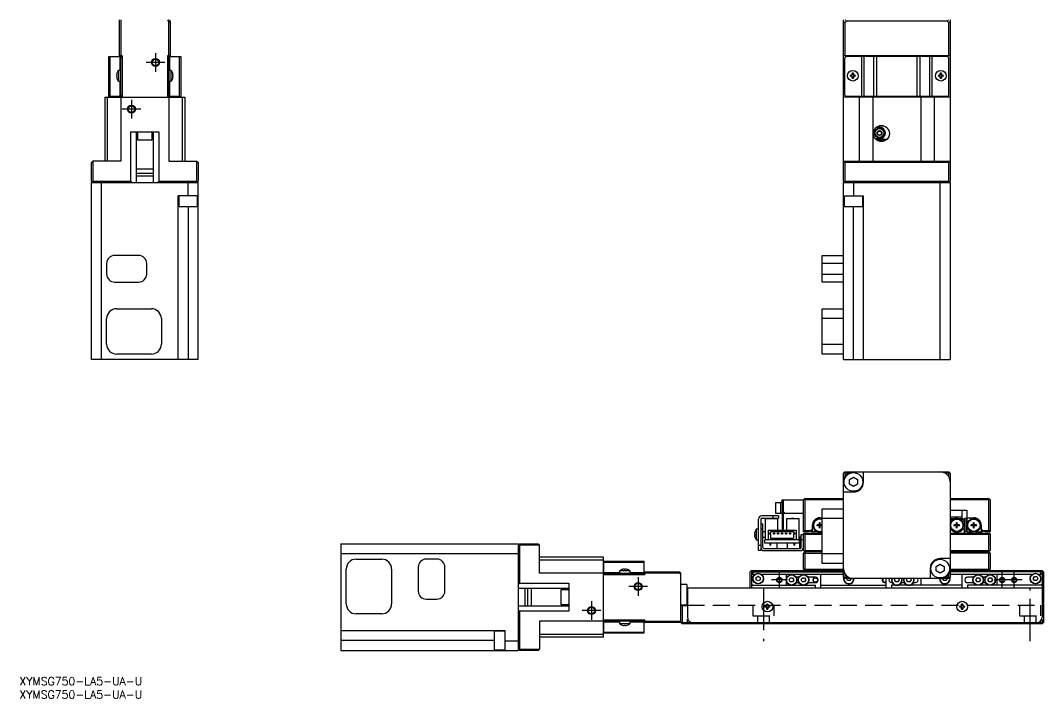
# Model space of a CAD drawing. Extents: x 0 to 896, y -8 to 534.
# Drawn here: x 0.4 to 383.9, y -8 to 246.4 of the extents above; entities that cross this region are included whole.
import ezdxf

# ---------------------------------------------------------------- set-up
doc = ezdxf.new("R2010")
doc.units = 0
doc.header["$LTSCALE"] = 0.5
doc.linetypes.add('CENTER', pattern=[50.8, 31.75, -6.35, 6.35, -6.35])
doc.linetypes.add('DASHED', pattern=[19.05, 12.7, -6.35])
for name, color, linetype in [('MSM_CENTER', 1, 'CENTER'), ('MSM_CONTINUOUS', 7, 'CONTINUOUS'), ('MSM_DASHED', 4, 'DASHED'), ('MSM_NARROW', 5, 'CONTINUOUS'), ('MSM_PART_NUMBER', 7, 'CONTINUOUS')]:
    doc.layers.add(name, color=color, linetype=linetype)
doc.styles.get("Standard").update_dxf_attribs({"font": 'txt.shx', "height": 1, "bigfont": 'bigfont.shx'})

# ---------------------------------------------------------------- blocks, each defined once
blk = doc.blocks.new('*U2')
at = {"layer": 'MSM_PART_NUMBER'}
blk.add_text('XYMSG750-LA5-UA-U', height=3, dxfattribs=at).set_placement((0, -3))
blk = doc.blocks.new('*U3')
at = {"layer": 'MSM_PART_NUMBER'}
blk.add_text('XYMSG750-LA5-UA-U', height=3, dxfattribs=at).set_placement((0, -8))

msp = doc.modelspace()

# ---------------------------------------------------------------- linework, layer by layer
at = {"layer": 'MSM_CENTER'}
for p, q in [((51, 234.15), (51, 227.15)), ((54.5, 230.65), (47.5, 230.65)), ((42, 216.65), (42, 209.65)), ((45.5, 213.15), (38.5, 213.15)), ((284.92, 33.5), (284.92, 39.5)), ((368.42, 33.5), (368.42, 39.5)), ((372.92, 33.5), (372.92, 39.5)), ((231.92, 37.5), (231.92, 30.5)), ((287.92, 36.5), (281.92, 36.5)), ((375.92, 36.5), (365.42, 36.5)), ((235.42, 34), (228.42, 34)), ((278.92, 33.5), (278.92, 13.5)), ((378.92, 13.5), (378.92, 33.5)), ((214.42, 28.5), (214.42, 21.5)), ((217.92, 25), (210.92, 25))]:
    msp.add_line(p, q, dxfattribs=at)
at = {"layer": 'MSM_CONTINUOUS'}
for p, q in [((37.5, 233.15), (37.5, 246.65)), ((38, 246.65), (38, 233.15)), ((56, 246.03), (55.69, 246.65)), ((56, 246.65), (56.5, 246.15)), ((56, 233.15), (56, 246.03)), ((56.5, 245.53), (56, 246.03)), ((56.5, 246.15), (56.5, 233.15)), ((308.92, 186.15), (308.92, 246.65)), ((309.42, 245.53), (308.92, 246.03)), ((310.03, 246.15), (309.42, 245.53)), ((309.42, 245.53), (309.42, 233.15)), ((309.53, 246.65), (310.03, 246.15)), ((347.81, 246.15), (310.03, 246.15)), ((347.81, 246.15), (348.31, 246.65)), ((348.42, 245.53), (347.81, 246.15)), ((348.92, 246.03), (348.42, 245.53)), ((348.42, 233.15), (348.42, 245.53)), ((348.92, 246.65), (348.92, 186.15)), ((33.5, 217.85), (33.5, 232.85)), ((33.5, 232.85), (38.5, 232.85)), ((33.94, 232.85), (33.94, 217.85)), ((38.5, 233.15), (37.5, 233.15)), ((37.71, 227.65), (37.71, 232.85)), ((38, 217.85), (38, 232.85)), ((38.5, 232.35), (38, 232.35)), ((38.5, 233.15), (38.5, 217.65)), ((56.5, 233.15), (55.5, 233.15)), ((55.5, 233.15), (55.5, 217.65)), ((55.5, 232.85), (60.5, 232.85)), ((56, 232.35), (55.5, 232.35)), ((56, 232.85), (56, 217.85)), ((56.29, 232.85), (56.29, 227.65)), ((60.06, 217.85), (60.06, 232.85)), ((60.5, 232.85), (60.5, 217.85)), ((348.92, 233.15), (308.92, 233.15)), ((309.92, 232.85), (309.42, 232.35)), ((309.42, 218.35), (309.42, 232.35)), ((347.92, 232.85), (309.92, 232.85)), ((315.8, 217.85), (315.8, 232.85)), ((316.51, 232.85), (316.51, 217.85)), ((318.92, 233.15), (318.92, 232.85)), ((320.27, 217.85), (320.27, 232.85)), ((320.67, 232.85), (320.67, 233.15)), ((321.34, 232.85), (321.34, 217.85)), ((324.12, 233.15), (323.92, 232.95)), ((333.92, 232.95), (323.92, 232.95)), ((323.92, 232.95), (323.92, 232.85)), ((333.92, 232.95), (333.72, 233.15)), ((333.92, 232.85), (333.92, 232.95)), ((336.51, 217.85), (336.51, 232.85)), ((337.17, 233.15), (337.17, 232.85)), ((337.57, 232.85), (337.57, 217.85)), ((338.92, 232.85), (338.92, 233.15)), ((341.34, 217.85), (341.34, 232.85)), ((342.04, 232.85), (342.04, 217.85)), ((348.42, 232.35), (347.92, 232.85)), ((348.42, 218.35), (348.42, 232.35)), ((36.54, 226.6), (36.54, 226.57)), ((37.1, 227.65), (37.1, 223.65)), ((38, 227.65), (37.1, 227.65)), ((56.9, 227.65), (56, 227.65)), ((56.9, 223.65), (56.9, 227.65)), ((57.46, 226.57), (57.46, 226.6)), ((312.22, 225.85), (312.22, 226.57)), ((312.62, 226.57), (312.62, 225.85)), ((345.22, 225.85), (345.22, 226.57)), ((345.62, 226.57), (345.62, 225.85)), ((36.41, 225.85), (36.54, 225.85)), ((36.54, 225.45), (36.41, 225.45)), ((36.54, 225.85), (36.54, 225.45)), ((36.54, 224.72), (36.54, 224.7)), ((37.1, 223.65), (38, 223.65)), ((37.71, 217.85), (37.71, 223.65)), ((56, 223.65), (56.9, 223.65)), ((56.29, 223.65), (56.29, 217.85)), ((57.46, 225.85), (57.59, 225.85)), ((57.46, 225.45), (57.46, 225.85)), ((57.59, 225.45), (57.46, 225.45)), ((57.46, 224.7), (57.46, 224.72)), ((311.49, 225.85), (312.22, 225.85)), ((312.22, 225.45), (311.49, 225.45)), ((312.22, 224.72), (312.22, 225.45)), ((312.62, 225.85), (313.35, 225.85)), ((313.35, 225.45), (312.62, 225.45)), ((312.62, 225.45), (312.62, 224.72)), ((344.49, 225.85), (345.22, 225.85)), ((345.22, 225.45), (344.49, 225.45)), ((345.22, 224.72), (345.22, 225.45)), ((345.62, 225.85), (346.35, 225.85)), ((346.35, 225.45), (345.62, 225.45)), ((345.62, 225.45), (345.62, 224.72)), ((32, 217.65), (32, 193.65)), ((32, 217.65), (62, 217.65)), ((33, 193.65), (33, 217.65)), ((38.5, 217.85), (33.5, 217.85)), ((38, 218.35), (38.5, 218.35)), ((38, 217.65), (38, 193.65)), ((55.5, 218.35), (56, 218.35)), ((60.5, 217.85), (55.5, 217.85)), ((56, 217.65), (56, 193.65)), ((61, 217.65), (61, 193.65)), ((62, 217.65), (62, 193.65)), ((348.92, 217.65), (308.92, 217.65)), ((309.42, 218.35), (309.92, 217.85)), ((347.92, 217.85), (309.92, 217.85)), ((314.92, 193.65), (314.92, 217.65)), ((318.92, 217.85), (318.92, 217.65)), ((319.92, 217.65), (319.92, 193.65)), ((321.04, 217.85), (321.04, 217.81)), ((321.04, 217.81), (336.8, 217.81)), ((321.65, 217.81), (321.65, 217.65)), ((322.1, 217.85), (322.1, 217.81)), ((322.68, 217.85), (322.68, 217.81)), ((324.15, 217.81), (324.15, 217.65)), ((326.65, 217.65), (326.65, 217.81)), ((331.19, 217.81), (331.19, 217.65)), ((333.69, 217.65), (333.69, 217.81)), ((335.16, 217.85), (335.16, 217.81)), ((335.75, 217.85), (335.75, 217.81)), ((336.19, 217.65), (336.19, 217.81)), ((336.8, 217.81), (336.8, 217.85)), ((337.92, 217.65), (337.92, 193.65)), ((338.92, 217.65), (338.92, 217.85)), ((342.92, 217.65), (342.92, 193.65)), ((347.92, 217.85), (348.42, 218.35)), ((41.75, 186.15), (41.75, 204.65)), ((41.75, 204.65), (52.25, 204.65)), ((43.75, 204.65), (43.75, 185.65)), ((44.25, 204.65), (44.25, 201.65)), ((49.75, 201.65), (49.75, 204.65)), ((50.25, 185.65), (50.25, 204.65)), ((52.25, 204.65), (52.25, 186.15)), ((321.32, 206.35), (322.42, 206.35)), ((321.56, 204.15), (321.99, 204.9)), ((321.99, 203.4), (321.56, 204.15)), ((321.99, 204.9), (322.85, 204.9)), ((322.85, 203.4), (321.99, 203.4)), ((323.89, 206.85), (322.35, 206.85)), ((322.85, 204.9), (323.29, 204.15)), ((323.29, 204.15), (322.85, 203.4)), ((44.25, 201.65), (49.75, 201.65)), ((322.42, 201.95), (320.89, 201.95)), ((325.16, 201.75), (321.08, 201.75)), ((324.78, 201.45), (321.46, 201.45)), ((27.5, 193.65), (27, 193.15)), ((27, 186.15), (27, 193.15)), ((27.5, 193.65), (27.5, 186.15)), ((38, 193.65), (27.5, 193.65)), ((56, 193.65), (66.5, 193.65)), ((66.5, 186.15), (66.5, 193.65)), ((67, 193.15), (66.5, 193.65)), ((67, 193.15), (67, 186.15)), ((309.42, 193.15), (308.92, 193.65)), ((308.92, 193.65), (348.92, 193.65)), ((348.42, 193.15), (309.42, 193.15)), ((309.42, 193.15), (309.42, 186.15)), ((348.92, 193.65), (348.42, 193.15)), ((348.42, 186.15), (348.42, 193.15)), ((50.25, 190.65), (43.75, 190.65)), ((43.75, 189.15), (50.25, 189.15)), ((43.75, 188.15), (50.25, 188.15)), ((27, 186.15), (27.5, 185.65)), ((27, 119.25), (27, 185.65)), ((27, 185.65), (67, 185.65)), ((27.25, 185.9), (27.5, 186.15)), ((27.5, 186.15), (41.75, 186.15)), ((30.7, 185.65), (30.7, 119.25)), ((41.75, 186.15), (42.25, 185.65)), ((51.75, 185.65), (52.25, 186.15)), ((52.25, 186.15), (66.5, 186.15)), ((63.3, 180.65), (63.3, 185.65)), ((66.5, 186.15), (66.75, 185.9)), ((67, 186.15), (66.5, 185.65)), ((67, 119.25), (67, 185.65)), ((308.92, 186.15), (309.42, 185.65)), ((308.92, 185.65), (348.92, 185.65)), ((308.92, 119.25), (308.92, 185.65)), ((309.17, 185.9), (309.42, 186.15)), ((309.42, 186.15), (348.42, 186.15)), ((312.62, 185.65), (312.62, 180.65)), ((345.22, 119.25), (345.22, 185.65)), ((348.42, 186.15), (348.67, 185.9)), ((348.42, 185.65), (348.92, 186.15)), ((348.92, 185.65), (348.92, 119.25)), ((67, 180.65), (59.51, 180.65)), ((59.51, 119.25), (59.51, 180.65)), ((59.76, 180.65), (59.76, 176.65)), ((66.76, 176.65), (66.76, 180.65)), ((308.92, 180.65), (316.41, 180.65)), ((309.16, 180.65), (309.16, 176.65)), ((316.16, 176.65), (316.16, 180.65)), ((316.41, 119.25), (316.41, 180.65)), ((59.76, 176.65), (66.76, 176.65)), ((63.21, 176.65), (63.21, 119.25)), ((309.16, 176.65), (316.16, 176.65)), ((312.71, 119.25), (312.71, 176.65)), ((44.7, 158.25), (35.7, 158.25)), ((300.92, 148.25), (300.92, 158.25)), ((300.92, 158.25), (308.92, 158.25)), ((32.7, 155.25), (32.7, 151.25)), ((47.7, 151.25), (47.7, 155.25)), ((308.92, 155.25), (300.92, 155.25)), ((300.92, 151.25), (308.92, 151.25)), ((35.7, 148.25), (44.7, 148.25)), ((308.92, 148.25), (300.92, 148.25)), ((36.4, 138.25), (49.5, 138.25)), ((300.92, 121.25), (300.92, 138.25)), ((300.92, 138.25), (308.92, 138.25)), ((32.7, 124.95), (32.7, 134.55)), ((53.2, 134.55), (53.2, 124.95)), ((308.92, 134.55), (300.92, 134.55)), ((300.92, 124.95), (308.92, 124.95)), ((67, 119.25), (27, 119.25)), ((49.5, 121.25), (36.4, 121.25)), ((308.92, 121.25), (300.92, 121.25)), ((308.92, 119.25), (348.92, 119.25)), ((308.92, 76.5), (309.42, 77)), ((309.17, 76.75), (309.42, 76.5)), ((309.42, 77), (348.42, 77)), ((316.41, 73.21), (316.41, 77)), ((348.42, 77), (348.92, 76.5)), ((348.42, 76.5), (348.67, 76.75)), ((308.92, 37.5), (308.92, 76.5)), ((310.76, 76.5), (309.42, 76.5)), ((309.42, 76.5), (309.42, 75.16)), ((311.16, 74.13), (312.66, 75)), ((311.16, 72.4), (311.16, 74.13)), ((312.66, 75), (314.16, 74.13)), ((314.16, 74.13), (314.16, 72.4)), ((348.42, 76.5), (347.08, 76.5)), ((348.42, 75.16), (348.42, 76.5)), ((348.92, 76.5), (348.92, 37.5)), ((308.92, 69.51), (312.71, 69.51)), ((312.66, 71.53), (311.16, 72.4)), ((314.16, 72.4), (312.66, 71.53)), ((283.42, 65.4), (283.42, 61.6)), ((285.42, 65.4), (283.42, 65.4)), ((285.42, 61.5), (285.42, 65.5)), ((286.42, 65.5), (285.42, 65.5)), ((285.92, 65.5), (285.92, 66.5)), ((285.92, 66.5), (293.92, 66.5)), ((285.92, 65.5), (285.92, 63.5)), ((286.42, 55.5), (286.42, 66.5)), ((294.42, 67), (293.92, 66.5)), ((293.92, 54.7), (293.92, 66.5)), ((294.42, 66.5), (294.17, 66.75)), ((294.42, 67), (308.92, 67)), ((294.42, 66.5), (294.42, 55)), ((308.92, 66.5), (294.42, 66.5)), ((348.92, 67), (363.42, 67)), ((363.42, 66.5), (348.92, 66.5)), ((363.42, 67), (363.92, 66.5)), ((363.67, 66.75), (363.42, 66.5)), ((363.42, 55), (363.42, 66.5)), ((363.92, 66.5), (363.92, 54.7)), ((283.42, 61.6), (285.42, 61.6)), ((285.42, 61.5), (293.92, 61.5)), ((285.92, 63.5), (285.92, 61.5)), ((285.92, 61.5), (285.92, 55.5)), ((286.92, 61.5), (286.42, 62)), ((300.92, 42.7), (300.92, 63.2)), ((300.92, 63.2), (308.92, 63.2)), ((348.92, 62.7), (355.12, 62.7)), ((353.37, 59.5), (353.37, 62.7)), ((355.12, 62.7), (355.12, 58.55)), ((277.12, 47.5), (277.12, 59.3)), ((277.92, 59.2), (277.92, 47.5)), ((284.62, 60.5), (278.32, 60.5)), ((278.42, 59.7), (284.62, 59.7)), ((279.67, 51.5), (279.67, 59.5)), ((279.67, 59.5), (284.17, 59.5)), ((282.62, 59.7), (282.62, 60.5)), ((284.17, 59.5), (284.17, 55.2)), ((284.62, 60.5), (284.62, 59.7)), ((287.67, 59.5), (288.67, 59.5)), ((287.67, 55.2), (287.67, 59.5)), ((288.67, 59.5), (288.67, 59.4)), ((291.17, 59.4), (288.67, 59.4)), ((289.47, 59.4), (289.47, 59.5)), ((290.37, 59.5), (289.47, 59.5)), ((289.85, 59.4), (289.85, 59.5)), ((290, 59.4), (290, 59.5)), ((290.37, 59.4), (290.37, 59.5)), ((291.17, 59.5), (291.17, 59.4)), ((291.17, 59.5), (292.17, 59.5)), ((292.17, 59.5), (292.17, 51.5)), ((299.88, 57.2), (299.88, 58)), ((299.88, 58), (300.17, 58)), ((300.02, 59.8), (300.92, 59.8)), ((300.17, 57.2), (300.17, 58)), ((308.92, 59.5), (300.92, 59.5)), ((348.92, 60.2), (353.37, 60.2)), ((348.92, 59.5), (350.71, 59.5)), ((349.12, 59.5), (348.92, 59.3)), ((349.76, 59), (348.92, 59)), ((351.28, 58), (351.57, 58)), ((351.28, 57.2), (351.28, 58)), ((351.57, 57.2), (351.57, 58)), ((352.14, 59.5), (353.62, 59.5)), ((354.12, 59), (353.08, 59)), ((354.12, 59), (353.62, 59.5)), ((354.12, 58.54), (353.98, 58.46)), ((354.12, 59), (354.12, 58.54)), ((354.92, 59.5), (354.32, 59.5)), ((354.32, 59.5), (354.32, 54.5)), ((354.92, 59.5), (354.92, 54.5)), ((355.12, 59.8), (357.82, 59.8)), ((355.12, 58.55), (355.38, 58.4)), ((357.68, 58), (357.97, 58)), ((357.68, 57.2), (357.68, 58)), ((357.97, 57.2), (357.97, 58)), ((275.53, 53.7), (275.67, 53.7)), ((275.67, 54.45), (275.67, 54.43)), ((275.67, 53.7), (275.67, 53.3)), ((276.22, 55.5), (276.22, 51.5)), ((277.12, 55.5), (276.22, 55.5)), ((277.92, 57.5), (278.72, 57.5)), ((278.72, 55.5), (277.92, 55.5)), ((278.72, 48.7), (278.72, 57.5)), ((279.67, 54.5), (278.72, 54.5)), ((280.67, 55.2), (280.67, 51.5)), ((280.67, 55.2), (291.17, 55.2)), ((281.17, 54.15), (281.67, 54.15)), ((281.17, 53.65), (281.17, 54.15)), ((281.67, 54.7), (290.17, 54.7)), ((281.67, 54.15), (281.67, 54.7)), ((286.42, 55.5), (285.92, 55.5)), ((290.17, 54.7), (290.17, 54.15)), ((290.17, 54.15), (290.67, 54.15)), ((290.67, 54.15), (290.67, 53.65)), ((291.17, 55.2), (291.17, 51.5)), ((293.92, 54.7), (294.02, 54.6)), ((293.92, 53.8), (294.07, 53.95)), ((293.92, 47.5), (293.92, 53.8)), ((294.02, 54.6), (294.42, 55)), ((294.12, 54.5), (294.02, 54.6)), ((294.07, 53.95), (294.12, 54)), ((294.42, 53.6), (294.07, 53.95)), ((295.66, 54.5), (294.12, 54.5)), ((294.12, 54), (300.92, 54)), ((294.42, 55), (296.72, 55)), ((297.22, 55.5), (296.72, 55)), ((296.72, 55), (297.22, 54.65)), ((299.31, 54.5), (296.98, 54.5)), ((297.22, 57), (297.22, 54.5)), ((299.02, 56.85), (299.02, 57.15)), ((299.82, 57.15), (299.02, 57.15)), ((299.82, 56.85), (299.02, 56.85)), ((299.55, 57.15), (299.55, 56.85)), ((300.17, 57.47), (299.88, 57.47)), ((299.88, 56), (299.88, 56.8)), ((300.17, 56.53), (299.88, 56.53)), ((299.88, 56), (300.17, 56)), ((300.17, 56), (300.17, 56.8)), ((300.92, 57.15), (300.23, 57.15)), ((300.92, 56.85), (300.23, 56.85)), ((300.49, 56.85), (300.49, 57.15)), ((300.74, 54.5), (300.92, 54.5)), ((348.92, 54.1), (354.12, 54.1)), ((350.42, 56.85), (350.42, 57.15)), ((351.22, 57.15), (350.42, 57.15)), ((351.22, 56.85), (350.42, 56.85)), ((350.95, 57.15), (350.95, 56.85)), ((351.57, 57.47), (351.28, 57.47)), ((351.28, 56), (351.28, 56.8)), ((351.57, 56.53), (351.28, 56.53)), ((351.28, 56), (351.57, 56)), ((351.57, 56), (351.57, 56.8)), ((352.42, 57.15), (351.63, 57.15)), ((352.42, 56.85), (351.63, 56.85)), ((351.89, 56.85), (351.89, 57.15)), ((352.42, 56.85), (352.42, 57.15)), ((353.74, 55.67), (354.12, 55.46)), ((354.12, 55.46), (354.12, 54)), ((354.12, 54), (363.72, 54)), ((354.92, 54.5), (354.32, 54.5)), ((355.38, 55.6), (355.12, 55.45)), ((355.12, 55.45), (355.12, 54.8)), ((355.12, 54.8), (355.42, 54.5)), ((355.42, 54.5), (357.11, 54.5)), ((356.82, 56.85), (356.82, 57.15)), ((357.62, 57.15), (356.82, 57.15)), ((357.62, 56.85), (356.82, 56.85)), ((357.35, 57.15), (357.35, 56.85)), ((357.97, 57.47), (357.68, 57.47)), ((357.68, 56), (357.68, 56.8)), ((357.97, 56.53), (357.68, 56.53)), ((357.68, 56), (357.97, 56)), ((357.97, 56), (357.97, 56.8)), ((358.82, 57.15), (358.03, 57.15)), ((358.82, 56.85), (358.03, 56.85)), ((358.29, 56.85), (358.29, 57.15)), ((358.54, 54.5), (360.86, 54.5)), ((358.82, 56.85), (358.82, 57.15)), ((360.62, 54.5), (360.62, 57)), ((361.12, 55), (360.62, 55.5)), ((360.62, 54.65), (361.12, 55)), ((361.12, 55), (363.42, 55)), ((363.72, 54.5), (362.18, 54.5)), ((363.42, 55), (363.82, 54.6)), ((363.77, 53.95), (363.42, 53.6)), ((363.82, 54.6), (363.72, 54.5)), ((363.72, 54), (363.77, 53.95)), ((363.77, 53.95), (363.92, 53.8)), ((363.82, 54.6), (363.92, 54.7)), ((363.92, 53.8), (363.92, 47.5)), ((120.52, 50), (186.92, 50)), ((120.52, 50), (120.52, 10)), ((186.92, 50), (186.92, 10)), ((186.92, 49.5), (187.42, 50)), ((187.42, 50), (194.42, 50)), ((194.92, 49.5), (194.42, 50)), ((275.67, 53.3), (275.53, 53.3)), ((275.67, 52.57), (275.67, 52.55)), ((276.22, 51.5), (277.12, 51.5)), ((278.72, 52.5), (279.67, 52.5)), ((279.42, 50.3), (279.42, 51.5)), ((292.42, 51.5), (279.42, 51.5)), ((292.42, 50.3), (279.42, 50.3)), ((281.67, 53.65), (281.17, 53.65)), ((281.3, 50.3), (281.3, 49.5)), ((281.55, 50.3), (281.55, 49.5)), ((281.67, 52), (281.67, 53.65)), ((290.17, 52), (281.67, 52)), ((283.92, 50.3), (283.92, 48.3)), ((287.92, 48.3), (287.92, 50.3)), ((290.17, 53.65), (290.17, 52)), ((290.67, 53.65), (290.17, 53.65)), ((290.3, 50.3), (290.3, 49.5)), ((290.55, 50.3), (290.55, 49.5)), ((292.42, 50.3), (292.42, 51.5)), ((292.62, 48.5), (292.62, 52.5)), ((293.12, 52.5), (292.62, 52.5)), ((293.12, 48.7), (293.12, 53.5)), ((293.12, 53.5), (293.92, 53.5)), ((293.92, 51.5), (293.12, 51.5)), ((294.42, 53.6), (294.42, 47.5)), ((300.92, 53.6), (294.42, 53.6)), ((363.42, 53.6), (348.92, 53.6)), ((363.42, 47.5), (363.42, 53.6)), ((186.92, 46.3), (120.52, 46.3)), ((187.17, 49.75), (187.42, 49.5)), ((194.92, 49.5), (187.42, 49.5)), ((187.42, 49.5), (187.42, 35.25)), ((194.92, 39), (194.92, 49.5)), ((277.12, 49.5), (277.92, 49.5)), ((277.92, 47.5), (277.12, 47.5)), ((279.12, 48.3), (292.72, 48.3)), ((279.12, 47.5), (292.72, 47.5)), ((281.3, 49.5), (281.55, 49.5)), ((290.3, 49.5), (290.55, 49.5)), ((292.62, 48.5), (293.07, 48.5)), ((294.42, 47), (293.92, 47.5)), ((293.92, 46.5), (294.42, 47)), ((293.92, 46.5), (300.92, 46.5)), ((293.92, 40.5), (293.92, 46.5)), ((294.42, 47.5), (294.17, 47.25)), ((294.42, 47.5), (300.92, 47.5)), ((294.42, 47), (294.42, 40.5)), ((300.92, 47), (294.42, 47)), ((300.92, 46.4), (308.92, 46.4)), ((348.92, 47.5), (363.42, 47.5)), ((352.02, 47.3), (348.92, 47.3)), ((348.92, 47), (363.42, 47)), ((363.92, 46.5), (348.92, 46.5)), ((352.02, 47.3), (352.32, 47)), ((363.67, 47.25), (363.42, 47.5)), ((363.92, 47.5), (363.42, 47)), ((363.42, 40.5), (363.42, 47)), ((363.92, 46.5), (363.42, 47)), ((363.92, 46.5), (363.92, 40.5)), ((126.22, 44.3), (135.82, 44.3)), ((156.52, 44.3), (152.52, 44.3)), ((218.92, 45), (194.92, 45)), ((194.92, 44), (218.92, 44)), ((218.92, 15), (218.92, 45)), ((219.12, 38.5), (219.12, 43.5)), ((219.12, 43.5), (234.12, 43.5)), ((234.12, 43.06), (219.12, 43.06)), ((234.12, 43.5), (234.12, 38.5)), ((308.92, 42.7), (300.92, 42.7)), ((343.68, 41.6), (345.18, 42.47)), ((348.92, 44.49), (345.13, 44.49)), ((345.18, 42.47), (346.68, 41.6)), ((122.52, 27.5), (122.52, 40.6)), ((139.52, 40.6), (139.52, 27.5)), ((149.52, 41.3), (149.52, 32.3)), ((159.52, 32.3), (159.52, 41.3)), ((218.92, 39), (194.92, 39)), ((218.92, 38.5), (234.42, 38.5)), ((219.12, 39.29), (224.92, 39.29)), ((219.12, 39), (234.12, 39)), ((219.62, 39), (219.62, 38.5)), ((228.92, 39.9), (224.92, 39.9)), ((224.92, 39.9), (224.92, 39)), ((225.99, 40.46), (225.97, 40.46)), ((226.72, 40.46), (226.72, 40.59)), ((227.12, 40.46), (226.72, 40.46)), ((227.12, 40.59), (227.12, 40.46)), ((227.87, 40.46), (227.85, 40.46)), ((228.92, 39), (228.92, 39.9)), ((228.92, 39.29), (234.12, 39.29)), ((233.62, 38.5), (233.62, 39)), ((234.42, 39.5), (234.42, 38.5)), ((234.42, 39.5), (247.42, 39.5)), ((247.31, 39), (234.42, 39)), ((247.31, 39), (246.81, 39.5)), ((247.92, 38.69), (247.31, 39)), ((247.42, 39.5), (247.92, 39)), ((247.92, 20.5), (247.92, 39)), ((274.42, 40), (273.92, 39.5)), ((273.92, 33.5), (273.92, 39.5)), ((274.42, 39.5), (274.17, 39.75)), ((274.42, 40), (308.92, 40)), ((274.42, 39.5), (308.92, 39.5)), ((274.42, 39.5), (274.42, 33.5)), ((275.6, 38.5), (274.42, 38.5)), ((274.92, 39.5), (274.92, 38.5)), ((308.92, 38.5), (278.24, 38.5)), ((287.42, 38.5), (287.42, 34.5)), ((293.92, 40.5), (308.92, 40.5)), ((293.92, 40.5), (294.42, 40)), ((294.63, 40), (294.42, 40.5)), ((300.42, 33.5), (300.42, 38.5)), ((305.72, 40.3), (305.72, 40.5)), ((305.72, 40), (306.02, 40.3)), ((308.92, 40.3), (306.02, 40.3)), ((309.42, 38.84), (309.42, 37.5)), ((341.43, 40.79), (341.43, 37)), ((343.68, 39.87), (343.68, 41.6)), ((345.18, 39), (343.68, 39.87)), ((346.68, 39.87), (345.18, 39)), ((346.68, 41.6), (346.68, 39.87)), ((348.42, 37.5), (348.42, 38.84)), ((348.92, 40.5), (363.92, 40.5)), ((352.12, 40.3), (348.92, 40.3)), ((348.92, 40), (383.42, 40)), ((383.42, 39.5), (348.92, 39.5)), ((379.6, 38.5), (348.92, 38.5)), ((352.12, 40.3), (352.42, 40)), ((353.42, 33.5), (353.42, 38.5)), ((363.42, 40.5), (363.21, 40)), ((363.92, 40.5), (363.42, 40)), ((366.42, 38.5), (366.42, 34.5)), ((383.42, 38.5), (382.24, 38.5)), ((382.92, 38.5), (382.92, 39.5)), ((383.92, 39.5), (383.42, 40)), ((383.67, 39.75), (383.42, 39.5)), ((383.42, 39.5), (383.42, 22.5)), ((383.92, 39.5), (383.92, 28)), ((187.42, 35.25), (186.92, 34.75)), ((187.42, 35.25), (205.92, 35.25)), ((205.92, 35.25), (205.92, 24.75)), ((250.22, 34.75), (247.92, 34.75)), ((250.22, 34.75), (250.22, 27.1)), ((274.92, 34.5), (274.42, 35)), ((276.17, 37.43), (276.92, 37.87)), ((276.17, 36.57), (276.17, 37.43)), ((276.92, 36.13), (276.17, 36.57)), ((276.92, 37.87), (277.67, 37.43)), ((277.67, 36.57), (276.92, 36.13)), ((277.67, 37.43), (277.67, 36.57)), ((288.56, 36.5), (288.99, 37.25)), ((288.99, 35.75), (288.56, 36.5)), ((288.99, 37.25), (289.85, 37.25)), ((289.85, 35.75), (288.99, 35.75)), ((289.85, 37.25), (290.29, 36.5)), ((290.29, 36.5), (289.85, 35.75)), ((292.19, 37.5), (291.15, 37.5)), ((291.15, 35.5), (292.19, 35.5)), ((293.06, 36.5), (293.49, 37.25)), ((293.49, 35.75), (293.06, 36.5)), ((293.49, 37.25), (294.35, 37.25)), ((294.35, 35.75), (293.49, 35.75)), ((294.35, 37.25), (294.79, 36.5)), ((294.79, 36.5), (294.35, 35.75)), ((298.42, 37.5), (295.65, 37.5)), ((295.65, 35.5), (298.42, 35.5)), ((309.42, 37), (308.92, 37.5)), ((309.17, 37.25), (309.42, 37.5)), ((309.42, 37.5), (310.76, 37.5)), ((348.42, 37), (309.42, 37)), ((310.49, 36.25), (310.06, 37)), ((311.35, 36.25), (310.49, 36.25)), ((311.79, 37), (311.35, 36.25)), ((324.92, 33.5), (324.92, 37)), ((326.92, 35.5), (327.19, 35.5)), ((328.06, 36.5), (328.34, 37)), ((328.49, 35.75), (328.06, 36.5)), ((329.35, 35.75), (328.49, 35.75)), ((329.79, 36.5), (329.35, 35.75)), ((329.5, 37), (329.79, 36.5)), ((330.65, 35.5), (331.69, 35.5)), ((332.56, 36.5), (332.84, 37)), ((332.99, 35.75), (332.56, 36.5)), ((333.85, 35.75), (332.99, 35.75)), ((334.29, 36.5), (333.85, 35.75)), ((334, 37), (334.29, 36.5)), ((335.15, 35.5), (335.92, 35.5)), ((337.92, 37), (337.92, 34.5)), ((346.49, 36.25), (346.06, 37)), ((347.35, 36.25), (346.49, 36.25)), ((347.08, 37.5), (348.42, 37.5)), ((347.79, 37), (347.35, 36.25)), ((348.67, 37.25), (348.42, 37.5)), ((348.92, 37.5), (348.42, 37)), ((357.69, 37.5), (355.42, 37.5)), ((355.42, 35.5), (357.69, 35.5)), ((358.56, 36.5), (358.99, 37.25)), ((358.99, 35.75), (358.56, 36.5)), ((358.99, 37.25), (359.85, 37.25)), ((359.85, 35.75), (358.99, 35.75)), ((359.85, 37.25), (360.29, 36.5)), ((360.29, 36.5), (359.85, 35.75)), ((362.19, 37.5), (361.15, 37.5)), ((361.15, 35.5), (362.19, 35.5)), ((363.06, 36.5), (363.49, 37.25)), ((363.49, 35.75), (363.06, 36.5)), ((363.49, 37.25), (364.35, 37.25)), ((364.35, 35.75), (363.49, 35.75)), ((364.35, 37.25), (364.79, 36.5)), ((364.79, 36.5), (364.35, 35.75)), ((380.06, 37), (380.49, 37.75)), ((380.49, 36.25), (380.06, 37)), ((380.49, 37.75), (381.35, 37.75)), ((381.35, 36.25), (380.49, 36.25)), ((381.35, 37.75), (381.79, 37)), ((381.79, 37), (381.35, 36.25)), ((383.42, 35), (382.92, 34.5)), ((205.92, 33.25), (186.92, 33.25)), ((189.42, 33.25), (189.42, 26.75)), ((190.42, 33.25), (190.42, 26.75)), ((191.92, 26.75), (191.92, 33.25)), ((202.92, 32.75), (202.92, 27.25)), ((205.92, 32.75), (202.92, 32.75)), ((250.42, 33), (250.22, 33)), ((250.42, 33.5), (250.42, 22.5)), ((250.42, 33.5), (383.42, 33.5)), ((274.42, 34.5), (298.42, 34.5)), ((298.42, 33.5), (298.42, 34.5)), ((300.42, 34.5), (324.92, 34.5)), ((353.42, 34.5), (326.92, 34.5)), ((326.92, 34.5), (326.92, 33.5)), ((383.42, 34.5), (355.42, 34.5)), ((355.42, 34.5), (355.42, 33.5)), ((152.52, 29.3), (156.52, 29.3)), ((202.92, 27.25), (205.92, 27.25)), ((248.32, 27), (247.92, 26.6)), ((248.27, 26.95), (247.92, 26.6)), ((248.42, 27.1), (248.27, 26.95)), ((248.27, 26.95), (248.42, 26.8)), ((248.42, 27.1), (248.32, 27)), ((248.32, 27), (250.42, 27)), ((248.32, 27), (250.42, 27)), ((248.42, 27.1), (250.42, 27.1)), ((280.22, 26.7), (280.22, 27.43)), ((280.62, 27.43), (280.62, 26.7)), ((353.22, 26.7), (353.22, 27.43)), ((353.62, 27.43), (353.62, 26.7)), ((383.42, 27.7), (383.52, 27.6)), ((383.42, 27.5), (383.52, 27.6)), ((383.42, 27.4), (383.52, 27.4)), ((383.42, 27.2), (383.92, 27.2)), ((383.42, 26.8), (383.62, 27)), ((383.42, 27), (383.92, 27)), ((383.52, 27.6), (383.92, 28)), ((383.52, 27.4), (383.52, 27.6)), ((383.82, 27.9), (383.82, 27.7)), ((383.82, 27.8), (383.92, 27.7)), ((383.92, 27.7), (383.92, 20.5)), ((135.82, 23.8), (126.22, 23.8)), ((186.92, 26.75), (205.92, 26.75)), ((186.92, 25.25), (187.42, 24.75)), ((187.42, 24.75), (187.42, 10.5)), ((205.92, 24.75), (187.42, 24.75)), ((248.42, 26.8), (248.42, 20.5)), ((250.42, 26.8), (248.42, 26.8)), ((279.49, 26.7), (280.22, 26.7)), ((280.22, 26.3), (279.49, 26.3)), ((280.22, 25.57), (280.22, 26.3)), ((280.62, 26.7), (281.35, 26.7)), ((280.62, 26.3), (280.62, 25.57)), ((281.35, 26.3), (280.62, 26.3)), ((352.49, 26.7), (353.22, 26.7)), ((353.22, 26.3), (352.49, 26.3)), ((353.22, 25.57), (353.22, 26.3)), ((353.62, 26.7), (354.35, 26.7)), ((353.62, 26.3), (353.62, 25.57)), ((354.35, 26.3), (353.62, 26.3)), ((383.72, 24.5), (383.42, 24.5)), ((383.72, 23.3), (383.42, 23.3)), ((383.72, 23.3), (383.72, 24.5)), ((194.92, 21), (194.92, 10.5)), ((218.92, 21), (194.92, 21)), ((218.92, 21.5), (234.42, 21.5)), ((219.12, 16.5), (219.12, 21.5)), ((234.12, 21), (219.12, 21)), ((224.92, 20.71), (219.12, 20.71)), ((219.62, 21.5), (219.62, 21)), ((224.92, 21), (224.92, 20.1)), ((224.92, 20.1), (228.92, 20.1)), ((225.97, 19.54), (225.99, 19.54)), ((226.72, 19.54), (227.12, 19.54)), ((226.72, 19.41), (226.72, 19.54)), ((227.12, 19.54), (227.12, 19.41)), ((227.85, 19.54), (227.87, 19.54)), ((228.92, 20.1), (228.92, 21)), ((234.12, 20.71), (228.92, 20.71)), ((233.62, 21), (233.62, 21.5)), ((234.12, 21.5), (234.12, 16.5)), ((234.42, 20.5), (234.42, 21.5)), ((234.42, 21), (247.92, 21)), ((247.92, 20.5), (234.42, 20.5)), ((248.42, 20), (247.92, 20.5)), ((248.42, 20.5), (248.17, 20.25)), ((248.42, 20.5), (383.42, 20.5)), ((383.42, 20), (248.42, 20)), ((250.42, 20.5), (250.42, 21.7)), ((250.42, 21.7), (250.59, 21.7)), ((383.25, 21.7), (383.42, 21.7)), ((383.42, 21.7), (383.42, 20.5)), ((383.67, 20.25), (383.42, 20.5)), ((383.42, 20), (383.92, 20.5)), ((120.52, 17.49), (181.92, 17.49)), ((177.92, 17.24), (177.92, 10.24)), ((181.92, 17.24), (177.92, 17.24)), ((181.92, 17.49), (181.92, 10)), ((218.92, 16), (194.92, 16)), ((219.12, 16.94), (234.12, 16.94)), ((234.12, 16.5), (219.12, 16.5)), ((177.92, 13.79), (120.52, 13.79)), ((181.92, 13.7), (186.92, 13.7)), ((218.92, 15), (194.92, 15)), ((120.52, 10), (186.92, 10)), ((177.92, 10.24), (181.92, 10.24)), ((187.42, 10), (186.92, 10.5)), ((187.42, 10.5), (187.17, 10.25)), ((187.42, 10.5), (194.92, 10.5)), ((194.42, 10), (187.42, 10)), ((194.42, 10), (194.92, 10.5))]:
    msp.add_line(p, q, dxfattribs=at)
for centre, radius in [((51, 230.65), 1.23), ((312.42, 225.65), 2), ((345.42, 225.65), 2), ((42, 213.15), 1.23), ((323.12, 203.95), 3), ((322.42, 204.15), 1.9), ((322.42, 204.15), 1.67), ((322.42, 204.15), 0.9), ((312.66, 73.26), 3.5), ((351.42, 57), 2.3), ((357.82, 57), 2.6), ((357.82, 57), 2.3), ((282.92, 53.9), 0.25), ((284.42, 53.9), 0.25), ((285.92, 53.9), 0.25), ((287.42, 53.9), 0.25), ((288.92, 53.9), 0.25), ((345.18, 40.74), 3.5), ((276.92, 37), 2), ((276.92, 37), 1.9), ((289.42, 36.5), 2), ((289.42, 36.5), 1.9), ((293.92, 36.5), 2), ((293.92, 36.5), 1.9), ((359.42, 36.5), 2), ((359.42, 36.5), 1.9), ((363.92, 36.5), 2), ((363.92, 36.5), 1.9), ((380.92, 37), 2), ((380.92, 37), 1.9), ((231.92, 34), 1.23), ((284.92, 36.5), 0.783), ((298.42, 36.5), 0.783), ((368.42, 36.5), 0.783), ((372.92, 36.5), 0.783), ((280.42, 26.5), 2), ((353.42, 26.5), 2), ((214.42, 25), 1.23)]:
    msp.add_circle(centre, radius, dxfattribs=at)
for centre, radius, start, end in [((39.6, 225.65), 3.19, 163.0947, 176.4096), ((39.6, 225.65), 3.2, 141.3178, 162.73), ((54.4, 225.65), 3.2, 17.27, 38.6822), ((54.4, 225.65), 3.19, 3.5904, 16.9053), ((312.42, 225.65), 0.95, 77.8468, 102.1532), ((345.42, 225.65), 0.95, 77.8468, 102.1532), ((39.6, 225.65), 3.19, 183.5904, 196.9053), ((39.6, 225.65), 3.2, 197.27, 218.6822), ((54.4, 225.65), 3.2, 321.3178, 342.73), ((54.4, 225.65), 3.19, 343.0947, 356.4096), ((312.42, 225.65), 0.95, 167.8468, 192.1532), ((312.42, 225.65), 0.435, 152.6335, 207.3665), ((312.42, 225.65), 0.435, 62.6335, 117.3665), ((312.42, 225.65), 0.435, 242.6335, 297.3665), ((312.42, 225.65), 0.95, 257.8468, 282.1532), ((312.42, 225.65), 0.435, 332.6335, 27.3665), ((312.42, 225.65), 0.95, 347.8468, 12.1532), ((345.42, 225.65), 0.95, 167.8468, 192.1532), ((345.42, 225.65), 0.435, 152.6335, 207.3665), ((345.42, 225.65), 0.435, 62.6335, 117.3665), ((345.42, 225.65), 0.435, 242.6335, 297.3665), ((345.42, 225.65), 0.95, 257.8468, 282.1532), ((345.42, 225.65), 0.435, 332.6335, 27.3665), ((345.42, 225.65), 0.95, 347.8468, 12.1532), ((322.42, 204.15), 2.2, 270.0004, 89.9996), ((35.7, 155.25), 3, 90, 180), ((44.7, 155.25), 3, 0, 90), ((35.7, 151.25), 3, 180, 270), ((44.7, 151.25), 3, 270, 0), ((36.4, 134.55), 3.7, 90, 180), ((49.5, 134.55), 3.7, 0, 90), ((36.4, 124.95), 3.7, 180, 270), ((49.5, 124.95), 3.7, 270, 0), ((312.62, 73.3), 3.7, 90, 180), ((345.22, 73.3), 3.7, 0, 90), ((312.71, 73.21), 3.7, 270, 0), ((278.32, 59.3), 1.2, 90, 180), ((278.42, 59.2), 0.5, 90, 180), ((300.02, 57), 2.8, 90, 180), ((300.02, 57), 2.6, 69.7478, 290.2522), ((300.02, 57), 2.3, 66.9643, 293.0357), ((351.42, 57), 2.6, 195.9424, 164.0576), ((354.62, 57), 1.59, 100.8931, 126.1972), ((354.74, 56.89), 1.75, 115.4948, 127.006), ((354.62, 57), 1.59, 53.8028, 79.1069), ((354.51, 56.89), 1.75, 52.994, 60), ((357.82, 57), 2.8, 0, 90), ((278.72, 53.5), 3.19, 163.0947, 176.4097), ((278.72, 53.5), 3.2, 141.3178, 162.73), ((296.32, 53.75), 1, 48.5904, 131.4096), ((299.82, 57.2), 0.06, 270, 0), ((299.82, 56.8), 0.06, 0, 90), ((300.23, 57.2), 0.06, 180, 270), ((300.23, 56.8), 0.06, 90, 180), ((351.22, 57.2), 0.06, 270, 0), ((351.22, 56.8), 0.06, 0, 90), ((351.63, 57.2), 0.06, 180, 270), ((351.63, 56.8), 0.06, 90, 180), ((354.62, 57), 1.59, 233.8028, 259.1069), ((354.74, 57.11), 1.75, 232.994, 235.4948), ((354.62, 57), 1.59, 280.8931, 306.1972), ((354.51, 57.11), 1.75, 300, 307.006), ((357.62, 57.2), 0.06, 270, 0), ((357.62, 56.8), 0.06, 0, 90), ((358.03, 57.2), 0.06, 180, 270), ((358.03, 56.8), 0.06, 90, 180), ((361.52, 53.75), 1, 48.5904, 131.4096), ((361.52, 54.75), 1, 228.5904, 311.4096), ((278.72, 53.5), 3.19, 183.5903, 196.9053), ((278.72, 53.5), 3.2, 197.27, 218.6822), ((279.12, 48.7), 1.2, 180, 270), ((279.12, 48.7), 0.4, 180, 270), ((292.72, 48.7), 0.4, 270, 0), ((292.72, 48.7), 1.2, 270, 0), ((126.22, 40.6), 3.7, 90, 180), ((135.82, 40.6), 3.7, 0, 90), ((152.52, 41.3), 3, 90, 180), ((156.52, 41.3), 3, 0, 90), ((345.13, 40.79), 3.7, 90, 180), ((226.92, 37.4), 3.2, 107.27, 128.6822), ((226.92, 37.4), 3.19, 93.5903, 106.9053), ((226.92, 37.4), 3.19, 73.0947, 86.4097), ((226.92, 37.4), 3.2, 51.3178, 72.73), ((312.62, 40.7), 3.7, 180, 270), ((345.22, 40.7), 3.7, 270, 0), ((298.42, 36.5), 1, 270, 90), ((310.92, 37), 2, 167.0278, 0), ((310.92, 37), 1.9, 168.9343, 0), ((324.42, 36.5), 0.783, 140.3451, 309.6549), ((326.92, 36.5), 1, 150, 270), ((328.92, 36.5), 2, 165.5225, 14.4775), ((328.92, 36.5), 1.9, 164.7425, 15.2575), ((333.42, 36.5), 2, 165.5225, 14.4775), ((333.42, 36.5), 1.9, 164.7425, 15.2575), ((335.92, 36.5), 1, 270, 30), ((346.92, 37), 2, 180, 12.9722), ((346.92, 37), 1.9, 180, 11.0657), ((355.42, 36.5), 1, 90, 270), ((152.52, 32.3), 3, 180, 270), ((156.52, 32.3), 3, 270, 0), ((126.22, 27.5), 3.7, 180, 270), ((135.82, 27.5), 3.7, 270, 0), ((280.42, 26.5), 0.95, 77.8468, 102.1532), ((280.42, 26.5), 0.435, 62.6335, 117.3665), ((353.42, 26.5), 0.95, 77.8468, 102.1532), ((353.42, 26.5), 0.435, 62.6335, 117.3665), ((383.52, 27.7), 0.3, 270, 0), ((280.42, 26.5), 0.95, 167.8468, 192.1532), ((280.42, 26.5), 0.435, 152.6335, 207.3665), ((280.42, 26.5), 0.435, 242.6335, 297.3665), ((280.42, 26.5), 0.95, 257.8468, 282.1532), ((280.42, 26.5), 0.435, 332.6335, 27.3665), ((280.42, 26.5), 0.95, 347.8468, 12.1532), ((353.42, 26.5), 0.95, 167.8468, 192.1532), ((353.42, 26.5), 0.435, 152.6335, 207.3665), ((353.42, 26.5), 0.435, 242.6335, 297.3665), ((353.42, 26.5), 0.95, 257.8468, 282.1532), ((353.42, 26.5), 0.435, 332.6335, 27.3665), ((353.42, 26.5), 0.95, 347.8468, 12.1532), ((226.92, 22.6), 3.2, 231.3178, 252.73), ((226.92, 22.6), 3.19, 253.0947, 266.4097), ((226.92, 22.6), 3.19, 273.5903, 286.9053), ((226.92, 22.6), 3.2, 287.27, 308.6822), ((252.42, 22.5), 2, 180, 270), ((381.42, 22.5), 2, 270, 0)]:
    msp.add_arc(centre, radius, start, end, dxfattribs=at)
at = {"layer": 'MSM_DASHED'}
for p, q in [((250.42, 27), (383.42, 27)), ((274.92, 27), (274.92, 23)), ((282.92, 23), (282.92, 27)), ((374.92, 27), (374.92, 23)), ((382.92, 23), (382.92, 27)), ((274.92, 23), (282.92, 23)), ((276.67, 23), (276.67, 20)), ((281.17, 20), (281.17, 23)), ((374.92, 23), (382.92, 23)), ((376.67, 23), (376.67, 20)), ((381.17, 20), (381.17, 23))]:
    msp.add_line(p, q, dxfattribs=at)
at = {"layer": 'MSM_NARROW'}
for centre, radius in [((51, 230.65), 1.5), ((42, 213.15), 1.5), ((231.92, 34), 1.5), ((284.92, 36.5), 1), ((368.42, 36.5), 1), ((372.92, 36.5), 1), ((214.42, 25), 1.5)]:
    msp.add_circle(centre, radius, dxfattribs=at)
for centre, start, end in [((298.42, 36.5), 90, 270), ((324.42, 36.5), 150, 300)]:
    msp.add_arc(centre, 1, start, end, dxfattribs=at)

# ---------------------------------------------------------------- block references
at = {"layer": 'MSM_CONTINUOUS'}
for name in ['*U2', '*U3']:
    msp.add_blockref(name, (0, 0), dxfattribs=at)

doc.saveas('drawing.dxf')
